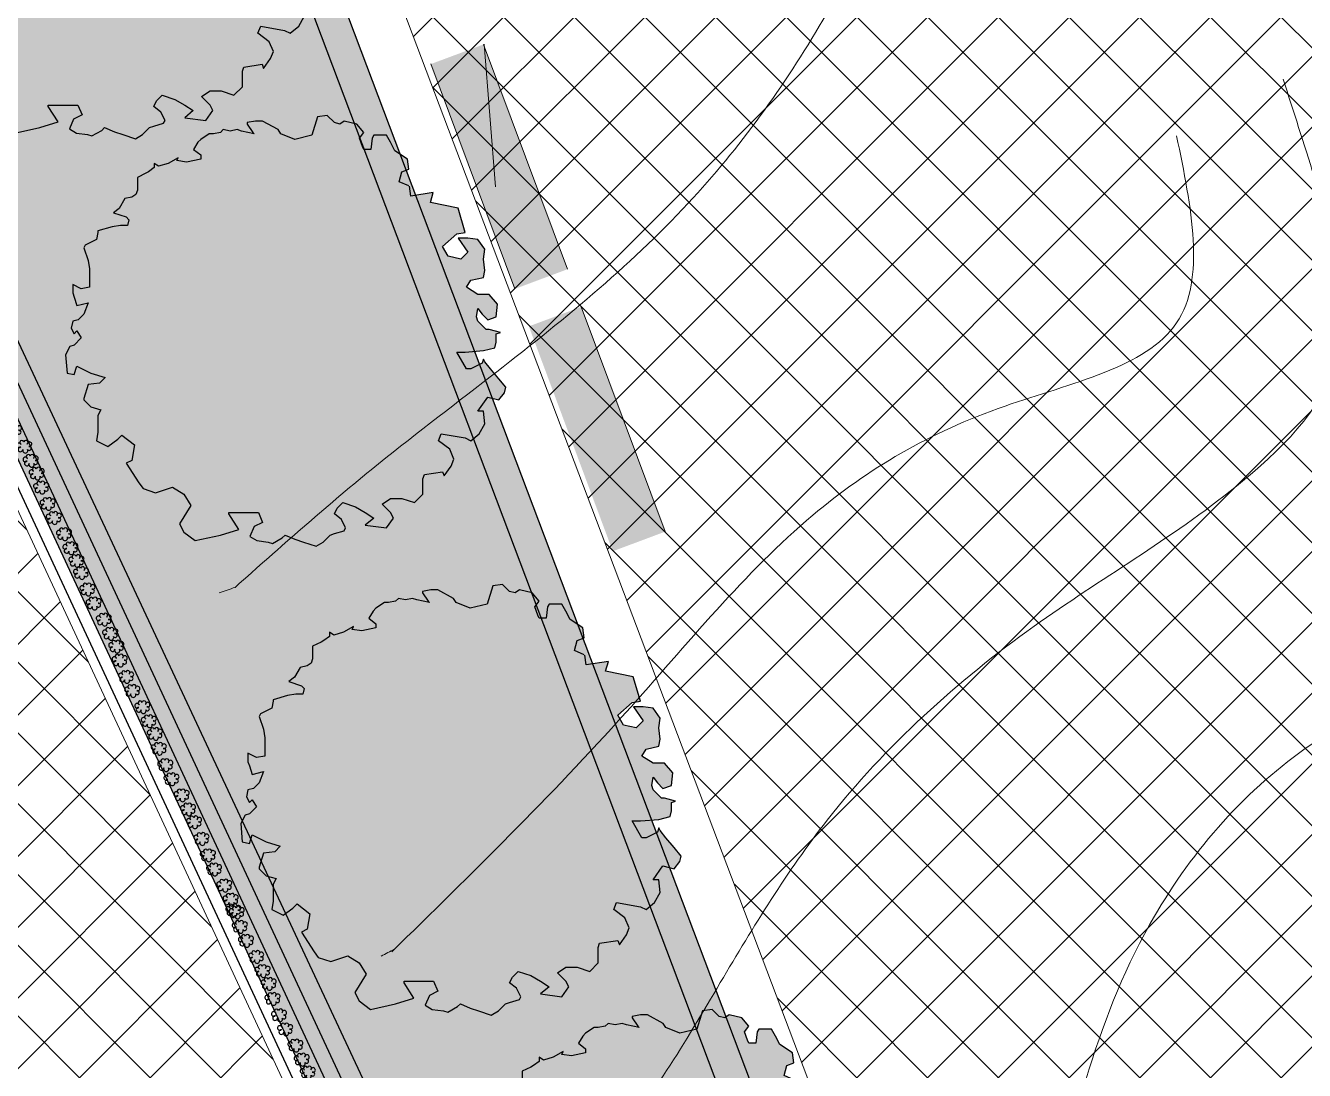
# Model space of a CAD drawing. Header units: millimetres. Extents: x 5637 to 6048, y 3385 to 3927.
# Drawn here: x 5859.79 to 5875.78, y 3644.55 to 3657.61 of the extents above; entities that cross this region are included whole.
import ezdxf

# ---------------------------------------------------------------- set-up
doc = ezdxf.new("R2010")
doc.units = ezdxf.units.MM
for name, color, linetype, lineweight in [('1', 19, 'Continuous', 15), ('hatch', 253, 'Continuous', 13), ('road', 19, 'Continuous', 30), ('trees new', 7, 'Continuous', 20)]:
    doc.layers.add(name, color=color, linetype=linetype, lineweight=lineweight)
doc.layers.add('Contour Lines', color=253, linetype='Continuous')
doc.layers.add('plants1', color=7, linetype='Continuous', true_color=0x89ee5d)
pattern_1 = [(45, (2816.3681, -1263.7476), (-0.265165043, 0.265165043), []), (135, (2816.3681, -1263.7476), (-0.79549513, 0.265165043), [0.9375, -0.5625])]
pattern_2 = [(45, (2816.3681, -1263.7476), (-0.44194174, 0.44194174), []), (135, (2816.3681, -1263.7476), (-0.44194174, -0.44194174), [])]

# ---------------------------------------------------------------- blocks, each defined once
blk = doc.blocks.new('A$C59D94F53')
at = {"layer": 'plants1'}
h = blk.add_hatch(color=256, dxfattribs=at)
h.set_gradient(color1=(135, 172, 21), color2=(76, 0, 0), rotation=225, one_color=1, name='INVCURVED')
h.paths.add_polyline_path([(2.1478, 1.2388), (2.1698, 1.2095), (2.1991, 1.1802), (2.2431, 1.1948), (2.2504, 1.2608), (2.2064, 1.3121), (2.1478, 1.3121), (2.0892, 1.3488), (2.1111, 1.3854), (2.1771, 1.4001), (2.1844, 1.4368), (2.1771, 1.4954), (2.1844, 1.5467), (2.1478, 1.598), (2.0965, 1.6054), (2.0452, 1.6054), (2.0965, 1.532), (2.0598, 1.4954), (1.9939, 1.5101), (1.9645, 1.5614), (2.0378, 1.6273), (2.0818, 1.6347), (2.0447, 1.7613), (1.9004, 1.7906), (1.9151, 1.8419), (1.7985, 1.8238), (1.7911, 1.8755), (1.7373, 1.8986), (1.752, 1.9499), (1.7886, 1.9645), (1.7813, 2.0159), (1.7153, 2.0598), (1.6933, 2.1038), (1.6713, 2.1405), (1.6054, 2.1405), (1.598, 2.1258), (1.5907, 2.0672), (1.554, 2.0672), (1.5467, 2.0818), (1.532, 2.1258), (1.554, 2.1551), (1.5174, 2.1991), (1.4514, 2.2138), (1.4294, 2.1991), (1.4001, 2.2064), (1.3634, 2.2431), (1.3121, 2.2358), (1.2828, 2.1405), (1.1948, 2.1185), (1.1215, 2.1478), (1.1069, 2.1698), (1.0263, 2.2138), (0.9896, 2.2138), (0.9456, 2.2064), (0.9456, 2.1991), (0.9749, 2.1551), (0.9823, 2.1478), (0.9163, 2.1625), (0.8943, 2.1698), (0.8577, 2.1625), (0.821, 2.1698), (0.8063, 2.1551), (0.7697, 2.1478), (0.755, 2.1478), (0.7477, 2.1478), (0.7037, 2.1185), (0.6891, 2.1038), (0.6671, 2.0672), (0.7037, 2.0378), (0.7037, 2.0159), (0.6304, 2.0012), (0.5791, 2.0085), (0.5864, 2.0232), (0.5351, 1.9939), (0.4838, 1.9792), (0.4618, 1.9939), (0.4618, 1.9719), (0.4325, 1.9499), (0.4178, 1.9425), (0.3738, 1.9206), (0.3738, 1.8839), (0.3738, 1.8546), (0.3665, 1.8326), (0.3445, 1.8179), (0.3079, 1.8106), (0.2786, 1.7593), (0.2492, 1.7373), (0.3152, 1.7153), (0.3299, 1.7006), (0.3225, 1.6713), (0.2859, 1.6713), (0.2419, 1.664), (0.1686, 1.642), (0.1686, 1.6347), (0.1613, 1.598), (0.1026, 1.5687), (0.0953, 1.554), (0.1173, 1.4881), (0.1246, 1.4441), (0.1246, 1.3561), (0.1246, 1.3488), (0.0806, 1.3415), (0.0367, 1.3634), (0.0367, 1.3195), (0.044, 1.2975), (0.0586, 1.2535), (0.1173, 1.2682), (0.0953, 1.2095), (0.066, 1.1802), (0.0367, 1.1729), (0.0293, 1.1362), (0.044, 1.1069), (0.0586, 1.1215), (0.0806, 1.0849), (0.044, 1.0482), (0.022, 1.0409), (0, 0.9969), (0.0073, 0.9016), (0.044, 0.8943), (0.0586, 0.9383), (0.1319, 0.9016), (0.2053, 0.8796), (0.1759, 0.8503), (0.1173, 0.843), (0.0953, 0.7697), (0.0953, 0.7624), (0.1319, 0.7257), (0.1833, 0.711), (0.1686, 0.6817), (0.1686, 0.5938), (0.1613, 0.5498), (0.2199, 0.5205), (0.2712, 0.5571), (0.2932, 0.5791), (0.3592, 0.5278), (0.3445, 0.4472), (0.3152, 0.4325), (0.3812, 0.3299), (0.4032, 0.3005), (0.4691, 0.2786), (0.5571, 0.3079), (0.6158, 0.2712), (0.6524, 0.2126), (0.5938, 0.1173), (0.6158, 0.0733), (0.6744, 0.0293), (0.8063, 0.0586), (0.9016, 0.088), (0.8498, 0.1686), (0.8503, 0.1759), (1.0043, 0.1759), (1.0263, 0.1246), (0.9823, 0.1026), (0.9603, 0.0513), (0.9969, 0.0293), (1.0556, 0.022), (1.0776, 0.0147), (1.1289, 0.044), (1.1435, 0.0586), (1.1948, 0.0367), (1.2388, 0.022), (1.3048, 0), (1.3415, 0.022), (1.3781, 0.0586), (1.4001, 0.066), (1.4514, 0.0806), (1.4587, 0.0953), (1.4368, 0.1393), (1.4001, 0.1686), (1.4148, 0.1979), (1.4441, 0.2272), (1.5101, 0.2053), (1.5614, 0.1759), (1.6054, 0.1466), (1.5614, 0.11), (1.6713, 0.0953), (1.708, 0.1466), (1.6933, 0.1759), (1.6493, 0.2199), (1.6933, 0.2492), (1.752, 0.2492), (1.8179, 0.2272), (1.8619, 0.2712), (1.8619, 0.3519), (1.8692, 0.3738), (1.9645, 0.3885), (1.9719, 0.3665), (2.0085, 0.4178), (2.0232, 0.4545), (2.0012, 0.5058), (1.9425, 0.5498), (1.9572, 0.5864), (2.0818, 0.5644), (2.1111, 0.5498), (2.1551, 0.5864), (2.1844, 0.6377), (2.1771, 0.7037), (2.1478, 0.7037), (2.1991, 0.777), (2.2578, 0.7624), (2.2871, 0.799), (2.2944, 0.8283), (2.2578, 0.8723), (2.2138, 0.9236), (2.1844, 0.9603), (2.1771, 0.9749), (2.1698, 0.9529), (2.1111, 0.9236), (2.0892, 0.9236), (2.0378, 1.0116), (2.0818, 1.0116), (2.1771, 1.0189), (2.2358, 1.0336), (2.2431, 1.0629), (2.2431, 1.1069), (2.2651, 1.1142), (2.2064, 1.1289), (2.1918, 1.1289), (2.1478, 1.1729), (2.1405, 1.1948)])
at = {"layer": 'plants1', "color": 3, "linetype": 'Continuous'}
for p, q in [((0.9896, 2.2138), (0.9456, 2.2064)), ((0.9456, 2.2064), (0.9456, 2.2064)), ((0.9456, 2.2064), (0.9456, 2.1991)), ((0.9456, 2.1991), (0.9749, 2.1551)), ((1.0263, 2.2138), (0.9896, 2.2138)), ((1.1069, 2.1698), (1.0263, 2.2138)), ((1.3121, 2.2358), (1.2828, 2.1405)), ((1.3634, 2.2431), (1.3121, 2.2358)), ((1.4001, 2.2064), (1.3634, 2.2431)), ((1.4294, 2.1991), (1.4001, 2.2064)), ((1.4514, 2.2138), (1.4294, 2.1991)), ((1.5174, 2.1991), (1.4514, 2.2138)), ((1.554, 2.1551), (1.5174, 2.1991)), ((0.7477, 2.1478), (0.7037, 2.1185)), ((0.755, 2.1478), (0.7477, 2.1478)), ((0.7697, 2.1478), (0.755, 2.1478)), ((0.8063, 2.1551), (0.7697, 2.1478)), ((0.821, 2.1698), (0.8063, 2.1551)), ((0.8577, 2.1625), (0.821, 2.1698)), ((0.821, 2.1698), (0.821, 2.1698)), ((0.8943, 2.1698), (0.8577, 2.1625)), ((0.9163, 2.1625), (0.8943, 2.1698)), ((0.9823, 2.1478), (0.9163, 2.1625)), ((0.9749, 2.1551), (0.9823, 2.1478)), ((1.1215, 2.1478), (1.1069, 2.1698)), ((1.1948, 2.1185), (1.1215, 2.1478)), ((1.2828, 2.1405), (1.1948, 2.1185)), ((1.532, 2.1258), (1.554, 2.1551)), ((1.6054, 2.1405), (1.598, 2.1258)), ((1.6713, 2.1405), (1.6054, 2.1405)), ((1.6933, 2.1038), (1.6713, 2.1405)), ((0.6891, 2.1038), (0.6671, 2.0672)), ((0.6671, 2.0672), (0.7037, 2.0378)), ((0.7037, 2.1185), (0.6891, 2.1038)), ((1.5467, 2.0818), (1.532, 2.1258)), ((1.554, 2.0672), (1.5467, 2.0818)), ((1.5907, 2.0672), (1.554, 2.0672)), ((1.598, 2.1258), (1.5907, 2.0672)), ((1.7153, 2.0598), (1.6933, 2.1038)), ((0.5864, 2.0232), (0.5351, 1.9939)), ((0.5791, 2.0085), (0.5864, 2.0232)), ((0.6304, 2.0012), (0.5791, 2.0085)), ((0.7037, 2.0159), (0.6304, 2.0012)), ((0.7037, 2.0378), (0.7037, 2.0159)), ((1.7813, 2.0159), (1.7153, 2.0598)), ((1.7886, 1.9645), (1.7813, 2.0159)), ((0.4178, 1.9425), (0.3738, 1.9206)), ((0.4325, 1.9499), (0.4178, 1.9425)), ((0.4618, 1.9719), (0.4325, 1.9499)), ((0.4838, 1.9792), (0.4618, 1.9939)), ((0.4618, 1.9939), (0.4618, 1.9719)), ((0.5351, 1.9939), (0.4838, 1.9792)), ((1.7373, 1.8986), (1.752, 1.9499)), ((1.752, 1.9499), (1.7886, 1.9645)), ((0.3738, 1.9206), (0.3738, 1.8839)), ((0.3738, 1.8839), (0.3738, 1.8546)), ((1.7886, 1.8766), (1.7373, 1.8986)), ((1.7985, 1.8238), (1.7912, 1.8751)), ((0.3079, 1.8106), (0.2786, 1.7593)), ((0.3445, 1.8179), (0.3079, 1.8106)), ((0.3665, 1.8326), (0.3445, 1.8179)), ((0.3738, 1.8546), (0.3665, 1.8326)), ((1.9151, 1.8419), (1.7985, 1.8238)), ((1.9004, 1.7906), (1.9151, 1.8419)), ((0.2786, 1.7593), (0.2492, 1.7373)), ((0.2492, 1.7373), (0.3152, 1.7153)), ((2.0447, 1.7613), (1.9004, 1.7906)), ((2.0818, 1.6347), (2.0447, 1.7613)), ((0.2859, 1.6713), (0.2419, 1.664)), ((0.3225, 1.6713), (0.2859, 1.6713)), ((0.3152, 1.7153), (0.3299, 1.7006)), ((0.3299, 1.7006), (0.3225, 1.6713)), ((0.1686, 1.6347), (0.1613, 1.598)), ((0.2419, 1.664), (0.1686, 1.642)), ((0.1686, 1.642), (0.1686, 1.6347)), ((1.9645, 1.5614), (2.0378, 1.6273)), ((2.0378, 1.6273), (2.0818, 1.6347)), ((2.0452, 1.6054), (2.0965, 1.532)), ((2.0965, 1.6054), (2.0452, 1.6054)), ((2.1478, 1.598), (2.0965, 1.6054)), ((0.1026, 1.5687), (0.0953, 1.554)), ((0.0953, 1.554), (0.1173, 1.4881)), ((0.1613, 1.598), (0.1026, 1.5687)), ((1.9939, 1.5101), (1.9645, 1.5614)), ((2.1844, 1.5467), (2.1478, 1.598)), ((2.1771, 1.4954), (2.1844, 1.5467)), ((0.1173, 1.4881), (0.1246, 1.4441)), ((2.0598, 1.4954), (1.9939, 1.5101)), ((2.0965, 1.532), (2.0598, 1.4954)), ((2.1844, 1.4368), (2.1771, 1.4954)), ((0.1246, 1.4441), (0.1246, 1.3561)), ((2.1111, 1.3854), (2.1771, 1.4001)), ((2.1771, 1.4001), (2.1844, 1.4368)), ((0.0806, 1.3415), (0.0367, 1.3634)), ((0.0367, 1.3634), (0.0367, 1.3195)), ((0.1246, 1.3488), (0.0806, 1.3415)), ((0.1246, 1.3561), (0.1246, 1.3488)), ((2.0892, 1.3488), (2.1111, 1.3854)), ((2.1478, 1.3121), (2.0892, 1.3488)), ((0.0367, 1.3195), (0.044, 1.2975)), ((0.044, 1.2975), (0.0586, 1.2535)), ((0.0586, 1.2535), (0.1173, 1.2682)), ((0.1173, 1.2682), (0.0953, 1.2095)), ((2.2064, 1.3121), (2.1478, 1.3121)), ((2.2504, 1.2608), (2.2064, 1.3121)), ((0.0953, 1.2095), (0.066, 1.1802)), ((2.1405, 1.1948), (2.1478, 1.2388)), ((2.1478, 1.2388), (2.1698, 1.2095)), ((2.1698, 1.2095), (2.1991, 1.1802)), ((2.2431, 1.1948), (2.2504, 1.2608)), ((0.0367, 1.1729), (0.0293, 1.1362)), ((0.0293, 1.1362), (0.044, 1.1069)), ((0.066, 1.1802), (0.0367, 1.1729)), ((2.1478, 1.1729), (2.1405, 1.1948)), ((2.1918, 1.1289), (2.1478, 1.1729)), ((2.1991, 1.1802), (2.2431, 1.1948)), ((0.044, 1.1069), (0.0586, 1.1215)), ((0.0806, 1.0849), (0.044, 1.0482)), ((0.0586, 1.1215), (0.0806, 1.0849)), ((2.2064, 1.1289), (2.1918, 1.1289)), ((2.2651, 1.1142), (2.2064, 1.1289)), ((2.2431, 1.1069), (2.2651, 1.1142)), ((2.2431, 1.0629), (2.2431, 1.1069)), ((0.022, 1.0409), (0, 0.9969)), ((0.044, 1.0482), (0.022, 1.0409)), ((2.0892, 0.9236), (2.0378, 1.0116)), ((2.0378, 1.0116), (2.0818, 1.0116)), ((2.0818, 1.0116), (2.1771, 1.0189)), ((2.1771, 1.0189), (2.2358, 1.0336)), ((2.2358, 1.0336), (2.2431, 1.0629)), ((0, 0.9969), (0.0073, 0.9016)), ((0.044, 0.8943), (0.0586, 0.9383)), ((0.0586, 0.9383), (0.1319, 0.9016)), ((2.1698, 0.9529), (2.1111, 0.9236)), ((2.1771, 0.9749), (2.1698, 0.9529)), ((2.1844, 0.9603), (2.1771, 0.9749)), ((2.2138, 0.9236), (2.1844, 0.9603)), ((0.0073, 0.9016), (0.044, 0.8943)), ((0.1319, 0.9016), (0.2053, 0.8796)), ((0.2053, 0.8796), (0.1759, 0.8503)), ((2.1111, 0.9236), (2.0892, 0.9236)), ((2.2578, 0.8723), (2.2138, 0.9236)), ((2.2944, 0.8283), (2.2578, 0.8723)), ((0.1173, 0.843), (0.0953, 0.7697)), ((0.1759, 0.8503), (0.1173, 0.843)), ((2.2871, 0.799), (2.2944, 0.8283)), ((0.0953, 0.7697), (0.0953, 0.7624)), ((0.0953, 0.7624), (0.1319, 0.7257)), ((2.1478, 0.7037), (2.1991, 0.777)), ((2.1991, 0.777), (2.2578, 0.7624)), ((2.2578, 0.7624), (2.2871, 0.799)), ((0.1319, 0.7257), (0.1833, 0.711)), ((0.1833, 0.711), (0.1686, 0.6817)), ((0.1686, 0.6817), (0.1686, 0.5938)), ((2.1771, 0.7037), (2.1478, 0.7037)), ((2.1844, 0.6377), (2.1771, 0.7037)), ((2.1551, 0.5864), (2.1844, 0.6377)), ((0.1686, 0.5938), (0.1613, 0.5498)), ((0.1613, 0.5498), (0.2199, 0.5205)), ((0.2199, 0.5205), (0.2712, 0.5571)), ((0.2712, 0.5571), (0.2932, 0.5791)), ((0.2932, 0.5791), (0.3592, 0.5278)), ((1.9425, 0.5498), (1.9572, 0.5864)), ((2.0012, 0.5058), (1.9425, 0.5498)), ((1.9572, 0.5864), (2.0818, 0.5644)), ((2.0818, 0.5644), (2.1111, 0.5498)), ((2.1111, 0.5498), (2.1551, 0.5864)), ((0.3592, 0.5278), (0.3445, 0.4472)), ((2.0232, 0.4545), (2.0012, 0.5058)), ((0.3445, 0.4472), (0.3152, 0.4325)), ((0.3152, 0.4325), (0.3812, 0.3299)), ((1.9719, 0.3665), (2.0085, 0.4178)), ((2.0085, 0.4178), (2.0232, 0.4545)), ((1.8619, 0.3519), (1.8692, 0.3738)), ((1.8619, 0.2712), (1.8619, 0.3519)), ((1.8692, 0.3738), (1.9645, 0.3885)), ((1.9645, 0.3885), (1.9719, 0.3665)), ((0.3812, 0.3299), (0.4032, 0.3005)), ((0.4032, 0.3005), (0.4691, 0.2786)), ((0.4691, 0.2786), (0.5571, 0.3079)), ((0.5571, 0.3079), (0.6158, 0.2712)), ((0.6158, 0.2712), (0.6524, 0.2126)), ((1.8179, 0.2272), (1.8619, 0.2712)), ((0.6524, 0.2126), (0.5938, 0.1173)), ((1.4148, 0.1979), (1.4441, 0.2272)), ((1.4441, 0.2272), (1.5101, 0.2053)), ((1.5101, 0.2053), (1.5614, 0.1759)), ((1.6493, 0.2199), (1.6933, 0.2492)), ((1.6933, 0.1759), (1.6493, 0.2199)), ((1.6933, 0.2492), (1.752, 0.2492)), ((1.752, 0.2492), (1.8179, 0.2272)), ((0.8498, 0.1686), (0.8503, 0.1759)), ((0.9016, 0.088), (0.8498, 0.1686)), ((0.8503, 0.1759), (1.0043, 0.1759)), ((1.0043, 0.1759), (1.0263, 0.1246)), ((1.4001, 0.1686), (1.4148, 0.1979)), ((1.4368, 0.1393), (1.4001, 0.1686)), ((1.4587, 0.0953), (1.4368, 0.1393)), ((1.5614, 0.1759), (1.6054, 0.1466)), ((1.6054, 0.1466), (1.5614, 0.11)), ((1.6713, 0.0953), (1.708, 0.1466)), ((1.708, 0.1466), (1.6933, 0.1759)), ((0.5938, 0.1173), (0.6158, 0.0733)), ((0.6158, 0.0733), (0.6744, 0.0293)), ((0.8063, 0.0586), (0.9016, 0.088)), ((0.9823, 0.1026), (0.9603, 0.0513)), ((1.0263, 0.1246), (0.9823, 0.1026)), ((1.4001, 0.066), (1.4514, 0.0806)), ((1.4514, 0.0806), (1.4587, 0.0953)), ((1.5614, 0.11), (1.6713, 0.0953)), ((0.6744, 0.0293), (0.8063, 0.0586)), ((0.9603, 0.0513), (0.9969, 0.0293)), ((0.9969, 0.0293), (1.0556, 0.022)), ((1.0556, 0.022), (1.0776, 0.0147)), ((1.0776, 0.0147), (1.1289, 0.044)), ((1.1289, 0.044), (1.1435, 0.0586)), ((1.1435, 0.0586), (1.1948, 0.0367)), ((1.1948, 0.0367), (1.2388, 0.022)), ((1.2388, 0.022), (1.3048, 0)), ((1.3048, 0), (1.3415, 0.022)), ((1.3415, 0.022), (1.3781, 0.0586)), ((1.3781, 0.0586), (1.4001, 0.066))]:
    blk.add_line(p, q, dxfattribs=at)
blk = doc.blocks.new('21554')
at = {"layer": 'trees new', "color": 2, "lineweight": 30}
for centre, radius, start, end in [((3064.977, 4930.499), 0.0291, 22.9437, 315.792), ((3065.014, 4930.534), 0.0252, 15.4185, 246.5773), ((3065.064, 4930.535), 0.0264, 307.6094, 167.7322), ((3065.109, 4930.513), 0.0289, 249.9235, 177.3258), ((3065.106, 4930.461), 0.025, 215.6462, 104.4063), ((3064.996, 4930.449), 0.03, 85.9567, 354.9094), ((3065.056, 4930.434), 0.0322, 157.3541, 23.1592), ((3065.172, 4930.153), 0.0252, 15.4185, 246.5773), ((3065.222, 4930.154), 0.0264, 307.6094, 167.7322), ((3065.135, 4930.118), 0.0291, 22.9437, 315.792), ((3065.154, 4930.068), 0.03, 85.9567, 354.9094), ((3065.213, 4930.053), 0.0322, 157.3541, 23.1592), ((3065.267, 4930.131), 0.0289, 249.9235, 177.3258), ((3065.263, 4930.08), 0.025, 215.6462, 104.4063), ((3065.263, 4929.916), 0.0291, 22.9437, 315.792), ((3065.281, 4929.866), 0.03, 85.9567, 354.9094), ((3065.299, 4929.951), 0.0252, 15.4185, 246.5773), ((3065.341, 4929.851), 0.0322, 157.3541, 23.1592), ((3065.349, 4929.952), 0.0264, 307.6094, 167.7322), ((3065.394, 4929.93), 0.0289, 249.9235, 177.3258), ((3065.391, 4929.878), 0.025, 215.6462, 104.4063)]:
    blk.add_arc(centre, radius, start, end, dxfattribs=at)
at = {"layer": 'trees new', "color": 11, "lineweight": 30}
for centre, radius, start, end in [((3065.094, 4930.329), 0.0252, 15.4185, 246.5773), ((3065.145, 4930.33), 0.0264, 307.6094, 167.7322), ((3065.19, 4930.308), 0.0289, 249.9235, 177.3258), ((3065.058, 4930.294), 0.0291, 22.9437, 315.792), ((3065.076, 4930.244), 0.03, 85.9567, 354.9094), ((3065.136, 4930.229), 0.0322, 157.3541, 23.1592), ((3065.186, 4930.256), 0.025, 215.6462, 104.4063), ((3065.342, 4929.74), 0.0291, 22.9437, 315.792), ((3065.361, 4929.69), 0.03, 85.9567, 354.9094), ((3065.379, 4929.775), 0.0252, 15.4185, 246.5773), ((3065.42, 4929.675), 0.0322, 157.3541, 23.1592), ((3065.429, 4929.776), 0.0264, 307.6094, 167.7322), ((3065.474, 4929.754), 0.0289, 249.9235, 177.3258), ((3065.47, 4929.702), 0.025, 215.6462, 104.4063), ((3065.418, 4929.581), 0.0291, 22.9437, 315.792), ((3065.437, 4929.531), 0.03, 85.9567, 354.9094), ((3065.455, 4929.615), 0.0252, 15.4185, 246.5773), ((3065.496, 4929.516), 0.0322, 157.3541, 23.1592), ((3065.505, 4929.616), 0.0264, 307.6094, 167.7322), ((3065.55, 4929.594), 0.0289, 249.9235, 177.3258), ((3065.546, 4929.543), 0.025, 215.6462, 104.4063)]:
    blk.add_arc(centre, radius, start, end, dxfattribs=at)

msp = doc.modelspace()

# ---------------------------------------------------------------- hatches: boundary and pattern name
at = {"layer": '1', "ltscale": 0.2}
h = msp.add_hatch(color=256, dxfattribs=at)
h.paths.add_polyline_path([(5865.908, 3654.316), (5864.859, 3657.127), (5865.515, 3657.371), (5866.564, 3654.561)])
h.paths.add_polyline_path([(5867.132, 3651.037), (5866.083, 3653.848), (5866.739, 3654.092), (5867.788, 3651.282)])
at = {"layer": 'hatch'}
h = msp.add_hatch(dxfattribs=at)
h.set_pattern_fill('ANSI37', color=256, scale=5, style=0)
h.set_pattern_definition(pattern_2)
edge = h.paths.add_edge_path()
edge.add_line((5825.959, 3727.53), (5824.661, 3726.848))
edge.add_line((5824.661, 3726.848), (5824.633, 3726.83))
edge.add_line((5824.633, 3726.83), (5832.542, 3710.894))
edge.add_arc((5842.826, 3718.231), 12.633, 215.5093, 246.4014)
edge.add_line((5837.769, 3706.655), (5873.946, 3691.476))
edge.add_arc((5876.095, 3696.599), 5.556, 247.2383, 292.4085)
edge.add_line((5878.213, 3691.463), (5912.268, 3707.343))
edge.add_line((5912.268, 3707.343), (5953.931, 3618.863))
edge.add_arc((5958.321, 3620.931), 4.852, 205.2152, 299.5026)
edge.add_line((5960.711, 3616.707), (5960.014, 3617.927))
edge.add_arc((5958.43, 3620.892), 3.362, 202.8338, 298.1028, ccw=False)
edge.add_line((5955.332, 3619.588), (5955.38, 3619.719))
edge.add_line((5955.38, 3619.719), (5912.987, 3709.333))
edge.add_line((5912.987, 3709.333), (5876.811, 3692.556))
edge.add_arc((5875.942, 3694.43), 2.065, 262.0917, 294.8805, ccw=False)
edge.add_line((5875.658, 3692.384), (5854.574, 3701.231))
edge.add_line((5854.574, 3701.231), (5838.224, 3708.092))
edge.add_arc((5842.149, 3717.446), 10.144, 205.3505, 247.2355, ccw=False)
edge.add_arc((5704.39, 3652.179), 142.294, 25.35045, 26.55666)
edge.add_arc((6385.682, 3992.7), 619.359, 205.34932, 206.556661, ccw=False)
at = {"layer": 'hatch', "true_color": 0xfacfb6}
h = msp.add_hatch(dxfattribs=at)
h.set_pattern_fill('ANSI37', color=254, scale=5, style=0)
h.set_pattern_definition(pattern_2)
edge = h.paths.add_edge_path()
edge.add_line((5878.829, 3678.671), (5875.803, 3683.321))
edge.add_line((5875.803, 3683.321), (5872.515, 3685.988))
edge.add_line((5872.515, 3685.988), (5856.784, 3692.726))
edge.add_line((5856.784, 3692.726), (5853.899, 3685.821))
edge.add_line((5853.899, 3685.821), (5870.749, 3641.341))
edge.add_line((5870.749, 3641.341), (5871.554, 3641.709))
edge.add_line((5871.554, 3641.709), (5872.192, 3640.575))
edge.add_line((5872.192, 3640.575), (5875.639, 3632.801))
edge.add_line((5875.639, 3632.801), (5874.822, 3632.427))
edge.add_line((5874.822, 3632.427), (5874.947, 3632.154))
edge.add_line((5874.947, 3632.154), (5869.994, 3629.887))
edge.add_line((5869.994, 3629.887), (5880.512, 3607.185))
edge.add_line((5880.512, 3607.185), (5890.723, 3611.96))
edge.add_line((5890.723, 3611.96), (5892.663, 3611.353))
edge.add_line((5892.663, 3611.353), (5903.03, 3607.838))
edge.add_line((5903.03, 3607.838), (5904.521, 3604.702))
edge.add_line((5904.521, 3604.702), (5908.078, 3597.417))
edge.add_line((5908.078, 3597.417), (5909.035, 3595.275))
edge.add_line((5909.035, 3595.275), (5900.443, 3591.019))
edge.add_line((5900.443, 3591.019), (5903.882, 3583.645))
edge.add_line((5903.882, 3583.645), (5910.274, 3586.625))
edge.add_line((5910.274, 3586.625), (5909.697, 3591.484))
edge.add_line((5909.697, 3591.484), (5920.318, 3596.68))
edge.add_line((5920.318, 3596.68), (5924.14, 3594.674))
edge.add_line((5924.14, 3594.674), (5930.823, 3597.795))
edge.add_line((5930.823, 3597.795), (5929.982, 3599.687))
edge.add_line((5929.982, 3599.687), (5928.81, 3600.057))
edge.add_line((5928.81, 3600.057), (5928.945, 3600.47))
edge.add_line((5928.945, 3600.47), (5924.276, 3602.176))
edge.add_line((5924.276, 3602.176), (5920.393, 3610.824))
edge.add_line((5920.393, 3610.824), (5918.609, 3609.885))
edge.add_line((5918.609, 3609.885), (5913.336, 3620.953))
edge.add_line((5913.336, 3620.953), (5915.389, 3621.936))
edge.add_line((5915.389, 3621.936), (5915.04, 3622.671))
edge.add_line((5915.04, 3622.671), (5889.656, 3677.108))
edge.add_arc((5887.979, 3680.619), 3.891, 203.5527, 295.535, ccw=False)
edge.add_line((5884.412, 3679.064), (5883.681, 3680.763))
edge.add_arc((5868.422, 3709.49), 32.529, 288.6599, 297.9765, ccw=False)
h = msp.add_hatch(dxfattribs=at)
h.set_pattern_fill('ANSI37', color=254, scale=5, style=0)
h.set_pattern_definition(pattern_2)
h.paths.add_polyline_path([(5857.185, 3642.706), (5860.096, 3644.038), (5869.171, 3624.547), (5866.32, 3623.242)], flags=16)
h.paths.add_polyline_path([(5843.757, 3685.779), (5869.77, 3629.894), (5880.389, 3607.107), (5877.804, 3605.894), (5870.353, 3622.009), (5867.443, 3620.677), (5874.93, 3604.602), (5872.395, 3603.409), (5865.262, 3618.58), (5863.444, 3617.748), (5861.446, 3622.112), (5863.266, 3622.945), (5855.062, 3640.635), (5853.331, 3639.843), (5851.334, 3644.207), (5853.034, 3644.986), (5837.547, 3679.133), (5838.733, 3682.348), (5856.004, 3645.244), (5858.914, 3646.576), (5841.296, 3684.517)])
at = {"layer": 'hatch'}
h = msp.add_hatch(dxfattribs=at)
h.set_pattern_fill('ANSI31', color=256, scale=8, style=0)
h.set_pattern_definition([(45, (2816.3681, -1263.7476), (-0.70710678, 0.70710678), [])])
edge = h.paths.add_edge_path()
edge.add_arc((5796.802, 3658.901), 4.812, 23.9759, 83.9759, ccw=False)
edge.add_line((5801.199, 3660.856), (5827.195, 3605.149))
edge.add_arc((5822.495, 3602.956), 5.186, -3.8235, 25.0164, ccw=False)
edge.add_line((5827.67, 3602.61), (5827.229, 3592.865))
edge.add_arc((5831.637, 3591.719), 4.555, 165.4238, 214.4228)
edge.add_line((5827.88, 3589.144), (5842.199, 3558.531))
edge.add_arc((6057.374, 3663.929), 239.602, 206.09657, 206.96784)
edge.add_line((5843.826, 3555.271), (5845.524, 3552.86))
edge.add_line((5845.524, 3552.86), (5849.572, 3547.755))
edge.add_line((5849.572, 3547.755), (5850.692, 3546.484))
edge.add_line((5850.692, 3546.484), (5851.201, 3546.06))
edge.add_line((5851.201, 3546.06), (5852.584, 3545.283))
edge.add_line((5852.584, 3545.283), (5866.604, 3540.002))
edge.add_line((5866.604, 3540.002), (5867.432, 3539.569))
edge.add_line((5867.432, 3539.569), (5868.919, 3538.11))
edge.add_line((5868.919, 3538.11), (5866.368, 3543.944))
edge.add_line((5866.368, 3543.944), (5855.307, 3547.874))
edge.add_arc((5857.952, 3555.319), 7.902, 220.2353, 250.442, ccw=False)
edge.add_line((5851.92, 3550.215), (5847.948, 3555.07))
edge.add_arc((5897.402, 3591.608), 61.488, 213.29673, 216.45813, ccw=False)
edge.add_line((5846.008, 3557.853), (5835.771, 3581.155))
edge.add_line((5835.771, 3581.155), (5831.146, 3589.796))
edge.add_arc((5844.049, 3593.746), 13.495, 179.288, 197.0202, ccw=False)
edge.add_line((5830.556, 3593.914), (5830.99, 3603.064))
edge.add_arc((5824.428, 3603.375), 6.569, 357.2847, 381.2226)
edge.add_line((5830.551, 3605.753), (5806.254, 3657.841))
edge.add_arc((5810.882, 3660), 5.107, 111.6504, 205.0075, ccw=False)
edge.add_line((5808.998, 3664.747), (5797.307, 3663.686))
at = {"layer": 'plants1'}
h = msp.add_hatch(dxfattribs=at)
h.set_pattern_fill('ANSI38', color=256, scale=3, style=0)
h.set_pattern_definition(pattern_1)
edge = h.paths.add_edge_path()
edge.add_line((5897.406, 3740.542), (5897.69, 3738.928))
edge.add_line((5897.69, 3738.928), (5879.975, 3734.087))
edge.add_line((5879.975, 3734.087), (5854.544, 3722.537))
edge.add_line((5854.544, 3722.537), (5855.921, 3719.594))
edge.add_line((5855.921, 3719.594), (5855.304, 3719.452))
edge.add_line((5855.304, 3719.452), (5854.401, 3721.635))
edge.add_line((5854.401, 3721.635), (5848.465, 3718.93))
edge.add_line((5848.465, 3718.93), (5850.839, 3713.424))
edge.add_line((5850.839, 3713.424), (5842.699, 3709.94))
edge.add_line((5842.699, 3709.94), (5839.802, 3715.921))
edge.add_line((5839.802, 3715.921), (5834.577, 3713.547))
edge.add_arc((5835.258, 3712.049), 1.645, 114.4309, 325.875)
edge.add_line((5836.619, 3711.127), (5856.472, 3702.488))
edge.add_line((5856.472, 3702.488), (5867.063, 3707.377))
edge.add_arc((5873.087, 3706.691), 6.063, 121.0494, 173.5092, ccw=False)
edge.add_line((5869.96, 3711.886), (5868.63, 3714.781))
edge.add_line((5868.63, 3714.781), (5869.722, 3716.205))
edge.add_line((5869.722, 3716.205), (5871.955, 3719.006))
edge.add_line((5871.955, 3719.006), (5876.44, 3722.77))
edge.add_line((5876.44, 3722.77), (5878.957, 3724.099))
edge.add_line((5878.957, 3724.099), (5882.852, 3726.045))
edge.add_line((5882.852, 3726.045), (5887.411, 3727.279))
edge.add_line((5887.411, 3727.279), (5891.59, 3727.564))
edge.add_line((5891.59, 3727.564), (5894.367, 3727.801))
edge.add_line((5894.367, 3727.801), (5896.124, 3727.468))
edge.add_line((5896.124, 3727.468), (5897.406, 3724.716))
edge.add_line((5897.406, 3724.716), (5899.924, 3725.048))
edge.add_line((5899.924, 3725.048), (5902.583, 3724.288))
edge.add_line((5902.583, 3724.288), (5904.293, 3722.627))
edge.add_line((5904.293, 3722.627), (5905.148, 3721.156))
edge.add_line((5905.148, 3721.156), (5905.433, 3718.877))
edge.add_line((5905.433, 3718.877), (5905.034, 3716.996))
edge.add_line((5905.034, 3716.996), (5903.805, 3714.931))
edge.add_line((5903.805, 3714.931), (5902.107, 3713.142))
edge.add_line((5902.107, 3713.142), (5904.825, 3706.694))
edge.add_line((5904.825, 3706.694), (5913.602, 3710.951))
edge.add_line((5913.602, 3710.951), (5916.989, 3704.038))
edge.add_line((5916.989, 3704.038), (5916.039, 3703.468))
edge.add_line((5916.039, 3703.468), (5955.399, 3619.772))
edge.add_arc((5958.514, 3621.237), 3.442, 205.1864, 296.568)
edge.add_line((5960.054, 3618.158), (5960.718, 3616.734))
edge.add_line((5960.718, 3616.734), (5970.054, 3621.193))
edge.add_line((5970.054, 3621.193), (5969.567, 3622.223))
edge.add_line((5969.567, 3622.223), (5974.517, 3624.736))
edge.add_line((5974.517, 3624.736), (5976.902, 3619.604))
edge.add_line((5976.902, 3619.604), (5973.215, 3617.867))
edge.add_line((5973.215, 3617.867), (5974.596, 3615.201))
edge.add_line((5974.596, 3615.201), (5975.945, 3615.83))
edge.add_line((5975.945, 3615.83), (5983.474, 3599.69))
edge.add_line((5983.474, 3599.69), (5982.171, 3599.086))
edge.add_line((5982.171, 3599.086), (5986.474, 3589.776))
edge.add_line((5986.474, 3589.776), (5989.056, 3590.759))
edge.add_line((5989.056, 3590.759), (5986.295, 3595.671))
edge.add_line((5986.295, 3595.671), (5986.825, 3610.766))
edge.add_line((5986.825, 3610.766), (5987.3, 3617.696))
edge.add_line((5987.3, 3617.696), (5954.74, 3636.972))
edge.add_line((5954.74, 3636.972), (5927.557, 3685.881))
edge.add_line((5927.557, 3685.881), (5923.14, 3693.618))
edge.add_line((5923.14, 3693.618), (5917.569, 3703.578))
edge.add_line((5917.569, 3703.578), (5922.936, 3711.078))
edge.add_line((5922.936, 3711.078), (5922.789, 3717.743))
edge.add_line((5922.789, 3717.743), (5908.778, 3729.752))
edge.add_line((5908.778, 3729.752), (5898.459, 3739.013))
edge.add_line((5898.459, 3739.013), (5897.652, 3740.296))
edge.add_line((5897.652, 3740.296), (5897.059, 3741.366))
edge.add_line((5897.059, 3741.366), (5897.406, 3740.542))
h = msp.add_hatch(dxfattribs=at)
h.set_pattern_fill('ANSI38', color=256, scale=3, style=0)
h.set_pattern_definition(pattern_1)
edge = h.paths.add_edge_path()
edge.add_line((5867.34, 3539.402), (5867.92, 3539.013))
edge.add_line((5867.92, 3539.013), (5868.308, 3538.645))
edge.add_line((5868.308, 3538.645), (5868.752, 3538.148))
edge.add_line((5868.752, 3538.148), (5869.041, 3537.742))
edge.add_line((5869.041, 3537.742), (5873.636, 3527.954))
edge.add_line((5873.636, 3527.954), (5903.83, 3542.008))
edge.add_line((5903.83, 3542.008), (5918.292, 3541.262))
edge.add_line((5918.292, 3541.262), (5941.162, 3551.495))
edge.add_line((5941.162, 3551.495), (5950.483, 3563.852))
edge.add_line((5950.483, 3563.852), (5964.275, 3570.231))
edge.add_line((5964.275, 3570.231), (5965.741, 3570.87))
edge.add_arc((5969.427, 3564.866), 7.045, 27.8009, 121.5464, ccw=False)
edge.add_arc((5969.675, 3565.205), 6.671, -45.7784, 26.2211, ccw=False)
edge.add_line((5974.327, 3560.424), (5968.693, 3565.053))
edge.add_line((5968.693, 3565.053), (5960.295, 3566.736))
edge.add_line((5960.295, 3566.736), (5952.863, 3563.409))
edge.add_line((5952.863, 3563.409), (5951.176, 3562.582))
edge.add_line((5951.176, 3562.582), (5942, 3550.445))
edge.add_line((5942, 3550.445), (5918.535, 3539.942))
edge.add_line((5918.535, 3539.942), (5904.708, 3540.697))
edge.add_line((5904.708, 3540.697), (5873.015, 3526.282))
edge.add_line((5873.015, 3526.282), (5867.474, 3538.114))
edge.add_line((5867.474, 3538.114), (5850.757, 3543.697))
edge.add_line((5850.757, 3543.697), (5843.662, 3553.614))
edge.add_arc((5860.091, 3565.369), 20.202, 201.3953, 215.5839, ccw=False)
edge.add_line((5841.281, 3557.999), (5825.633, 3591.334))
edge.add_line((5825.633, 3591.334), (5826.243, 3603.828))
edge.add_line((5826.243, 3603.828), (5807.932, 3643.213))
edge.add_line((5807.932, 3643.213), (5807.544, 3643.019))
edge.add_line((5807.544, 3643.019), (5797.983, 3663.178))
edge.add_line((5797.983, 3663.178), (5798.221, 3663.231))
edge.add_line((5798.221, 3663.231), (5798.431, 3663.244))
edge.add_arc((5796.471, 3658.681), 4.965, 43.2819, 66.7604, ccw=False)
edge.add_arc((5798.419, 3659.931), 2.724, 20.3316, 52.2783, ccw=False)
edge.add_line((5800.974, 3660.877), (5827.02, 3605.063))
edge.add_arc((5822.581, 3602.992), 4.898, -5.6385, 25.0165, ccw=False)
edge.add_line((5827.456, 3602.511), (5827.027, 3592.341))
edge.add_arc((5831.442, 3591.753), 4.454, 172.4152, 196.7576)
edge.add_line((5827.177, 3590.469), (5842.181, 3557.926))
edge.add_line((5842.181, 3557.926), (5843.932, 3555.588))
edge.add_line((5843.932, 3555.588), (5844.458, 3554.733))
edge.add_line((5844.458, 3554.733), (5845.512, 3553.146))
edge.add_line((5845.512, 3553.146), (5846.227, 3552.147))
edge.add_line((5846.227, 3552.147), (5850.021, 3546.975))
edge.add_arc((5853.593, 3549.596), 4.43, 216.2648, 225.9659)
edge.add_arc((5856.006, 3552.091), 7.901, 225.9659, 233.1983)
edge.add_arc((5852.865, 3547.894), 2.659, 233.1983, 246.1025)
edge.add_arc((5864.548, 3574.26), 31.498, 246.1025, 247.3946)
edge.add_line((5852.441, 3545.182), (5866.919, 3539.623))
edge.add_line((5866.919, 3539.623), (5867.34, 3539.402))
h = msp.add_hatch(dxfattribs=at)
h.set_pattern_fill('ANSI38', color=256, scale=3, style=0)
h.set_pattern_definition(pattern_1)
edge = h.paths.add_edge_path()
edge.add_line((5725.364, 3655.929), (5797.285, 3662.691))
edge.add_line((5797.285, 3662.691), (5824.807, 3603.238))
edge.add_line((5824.807, 3603.238), (5824.228, 3590.88))
edge.add_line((5824.228, 3590.88), (5841.23, 3554.438))
edge.add_line((5841.23, 3554.438), (5849.602, 3542.469))
edge.add_line((5849.602, 3542.469), (5866.561, 3537.067))
edge.add_line((5866.561, 3537.067), (5872.441, 3524.382))
edge.add_line((5872.441, 3524.382), (5904.707, 3539.095))
edge.add_line((5904.707, 3539.095), (5918.188, 3538.464))
edge.add_line((5918.188, 3538.464), (5942.734, 3549.513))
edge.add_line((5942.734, 3549.513), (5952.304, 3561.86))
edge.add_line((5952.304, 3561.86), (5960.573, 3565.61))
edge.add_line((5960.573, 3565.61), (5967.929, 3564.035))
edge.add_line((5967.929, 3564.035), (5968.822, 3563.47))
edge.add_line((5968.822, 3563.47), (5964.54, 3561.462))
edge.add_line((5964.54, 3561.462), (5955.845, 3557.471))
edge.add_line((5955.845, 3557.471), (5946.359, 3544.948))
edge.add_line((5946.359, 3544.948), (5919.845, 3533.075))
edge.add_line((5919.845, 3533.075), (5906.098, 3533.757))
edge.add_line((5906.098, 3533.757), (5874.594, 3519.437))
edge.add_arc((5872.372, 3524.323), 5.368, 204.0277, 294.4439, ccw=False)
edge.add_line((5867.469, 3522.138), (5862.463, 3532.33))
edge.add_line((5862.463, 3532.33), (5846.443, 3537.982))
edge.add_line((5846.443, 3537.982), (5836.473, 3552.342))
edge.add_line((5836.473, 3552.342), (5835.014, 3554.644))
edge.add_line((5835.014, 3554.644), (5818.867, 3589.841))
edge.add_line((5818.867, 3589.841), (5819.521, 3602.274))
edge.add_line((5819.521, 3602.274), (5801.553, 3640.604))
edge.add_line((5801.553, 3640.604), (5788.295, 3640.187))
edge.add_line((5788.295, 3640.187), (5786.912, 3635.335))
edge.add_line((5786.912, 3635.335), (5741.72, 3631.437))
edge.add_line((5741.72, 3631.437), (5726.648, 3641.007))
edge.add_line((5726.648, 3641.007), (5725.364, 3655.929))
at = {"layer": 'trees new'}
h = msp.add_hatch(color=256, dxfattribs=at)
h.set_gradient(color1=(143, 206, 95), color2=(187, 225, 157), one_color=1, tint=0.75, name='SPHERICAL')
edge = h.paths.add_edge_path()
edge.add_line((5856.298, 3693.311), (5843.43, 3698.694))
edge.add_arc((5842.66, 3696.854), 1.995, 67.2837, 218.6364)
edge.add_line((5841.101, 3695.608), (5846.645, 3683.703))
edge.add_line((5846.645, 3683.703), (5845.347, 3683.009))
edge.add_line((5845.347, 3683.009), (5870.438, 3629.096))
edge.add_line((5870.438, 3629.096), (5874.718, 3631.053))
edge.add_line((5874.718, 3631.053), (5869.942, 3641.532))
edge.add_line((5869.942, 3641.532), (5853.345, 3685.444))
edge.add_line((5853.345, 3685.444), (5856.298, 3693.311))
at = {"layer": 'trees new', "lineweight": 15}
h = msp.add_hatch(dxfattribs=at)
h.set_pattern_fill('CROSS', color=84, scale=0.5, style=0)
h.set_pattern_definition([(0, (2820.32158, -1253.45469), (0.125, 0.125), [0.0625, -0.1875]), (90, (2820.35283, -1253.48594), (-0.125, 0.125), [0.0625, -0.1875])])
h.paths.add_polyline_path([(5845.939, 3683.052), (5870.954, 3629.591), (5870.554, 3629.353), (5845.634, 3682.896)])

# ---------------------------------------------------------------- linework, layer by layer
at = {"layer": '1', "ltscale": 0.2}
for p, q in [((5866.564, 3654.561), (5865.515, 3657.371)), ((5865.524, 3657.376), (5865.665, 3655.591)), ((5865.908, 3654.316), (5864.859, 3657.127)), ((5867.788, 3651.282), (5866.739, 3654.092))]:
    msp.add_line(p, q, dxfattribs=at)
at = {"layer": 'Contour Lines', "lineweight": 5, "ltscale": 0.5}
for points, knots in [([(5866.904, 3673.101), (5867.444, 3672.201), (5868.294, 3670.813), (5869.65, 3667.976), (5870.509, 3664.768), (5871.311, 3660.857), (5869.915, 3657.73), (5868.074, 3655.187), (5865.976, 3653.49), (5864.001, 3652.002), (5862.97, 3651.084), (5862.409, 3650.586)], [39.565958, 39.565958, 39.565958, 39.565958, 45.865272, 49.319645, 58.37127, 65.912064, 72.447192, 78.133968, 84.715409, 88.492849, 92.989888, 92.989888, 92.989888, 92.989888]), ([(5878.616, 3650.869), (5878.178, 3650.389), (5877.274, 3649.434), (5875.226, 3648.354), (5873.275, 3645.867), (5872.676, 3642.867), (5871.823, 3640.265), (5871.056, 3639.041), (5870.738, 3638.277), (5870.683, 3638.154)], [0.540318, 0.540318, 0.540318, 0.540318, 4.40871, 8.39206, 14.266771, 22.594279, 26.554137, 30.563561, 31.354354, 31.354354, 31.354354, 31.354354])]:
    msp.add_open_spline(points, degree=3, knots=knots, dxfattribs=at)
for points in [[(5875.516, 3656.938), (5875.905, 3655.715), (5876.183, 3653.408), (5874.932, 3651.851), (5872.401, 3650.1), (5869.812, 3647.674), (5868.477, 3645.645), (5867.031, 3643.533), (5865.891, 3642.504)], [(5864.368, 3646.03), (5867.293, 3649.018), (5869.633, 3651.487), (5872.038, 3652.852), (5874.183, 3653.891), (5874.183, 3656.23)]]:
    msp.add_spline(points, degree=3, dxfattribs=at)
for points in [[(5862.409, 3650.586), (5862.343, 3650.564), (5862.277, 3650.541), (5862.211, 3650.519)], [(5864.403, 3646.064), (5864.347, 3646.035), (5864.291, 3646.006), (5864.235, 3645.976)]]:
    msp.add_open_spline(points, degree=3, dxfattribs=at)
at = {"layer": 'hatch', "color": 254}
msp.add_lwpolyline([(5915.04, 3622.671), (5889.656, 3677.108, -0.424384), (5884.412, 3679.064), (5883.681, 3680.763, -0.040674), (5878.829, 3678.671), (5875.803, 3683.321), (5872.515, 3685.988), (5856.784, 3692.726), (5853.899, 3685.821), (5870.749, 3641.341), (5871.554, 3641.709), (5872.192, 3640.575), (5875.639, 3632.801), (5874.822, 3632.427), (5874.947, 3632.154), (5869.994, 3629.887), (5880.512, 3607.185), (5890.723, 3611.96), (5892.663, 3611.353), (5903.03, 3607.838), (5904.521, 3604.702), (5908.078, 3597.417)], format="xyb", dxfattribs=at)
msp.add_lwpolyline([(5843.757, 3685.779), (5869.77, 3629.894), (5880.389, 3607.107), (5877.804, 3605.894), (5870.353, 3622.009), (5867.443, 3620.677), (5874.93, 3604.602), (5872.395, 3603.409), (5865.262, 3618.58), (5863.444, 3617.748), (5861.446, 3622.112), (5863.266, 3622.945), (5855.062, 3640.635), (5853.331, 3639.843), (5851.334, 3644.207), (5853.034, 3644.986), (5837.547, 3679.133), (5838.733, 3682.348), (5856.004, 3645.244), (5858.914, 3646.576), (5841.296, 3684.517), (5843.757, 3685.779)], dxfattribs=at)
at = {"layer": 'plants1'}
for points in [[(5856.298, 3693.311), (5843.43, 3698.694, 0.776747), (5841.101, 3695.608), (5846.645, 3683.703), (5845.347, 3683.009), (5870.438, 3629.096), (5874.718, 3631.053), (5869.942, 3641.532), (5853.345, 3685.444)], [(5855.789, 3693.091), (5843.276, 3698.325, 0.788193), (5841.443, 3695.823), (5847.167, 3683.529), (5845.869, 3682.835), (5870.633, 3629.625), (5874.188, 3631.251), (5869.572, 3641.379), (5852.918, 3685.444)]]:
    msp.add_lwpolyline(points, format="xyb", close=True, dxfattribs=at)
msp.add_lwpolyline([(5845.939, 3683.052), (5870.954, 3629.591), (5870.554, 3629.353), (5845.634, 3682.896), (5845.939, 3683.052)], dxfattribs=at)
at = {"layer": 'road', "lineweight": 30, "ltscale": 0.5}
msp.add_lwpolyline([(5846.449, 3683.769), (5845.151, 3683.075), (5870.365, 3628.898), (5874.943, 3630.984)], dxfattribs=at)

# ---------------------------------------------------------------- block references
at = {"layer": 'plants1', "color": 84, "xscale": 2.399999999999977, "yscale": 2.399999999999977, "zscale": 2.399999999999977}
for p in [(5858.032, 3656.192), (5860.29, 3651.099), (5862.482, 3645.24), (5865.104, 3639.928)]:
    msp.add_blockref('A$C59D94F53', p, dxfattribs=at)
at = {"layer": 'plants1'}
for p in [(2794.444, -1277.555), (2794.941, -1278.648), (2795.439, -1279.717), (2795.922, -1280.81), (2796.412, -1281.913), (2796.945, -1283.041), (2797.344, -1283.933), (2797.834, -1285.04)]:
    msp.add_blockref('21554', p, dxfattribs=at)

doc.saveas('drawing.dxf')
